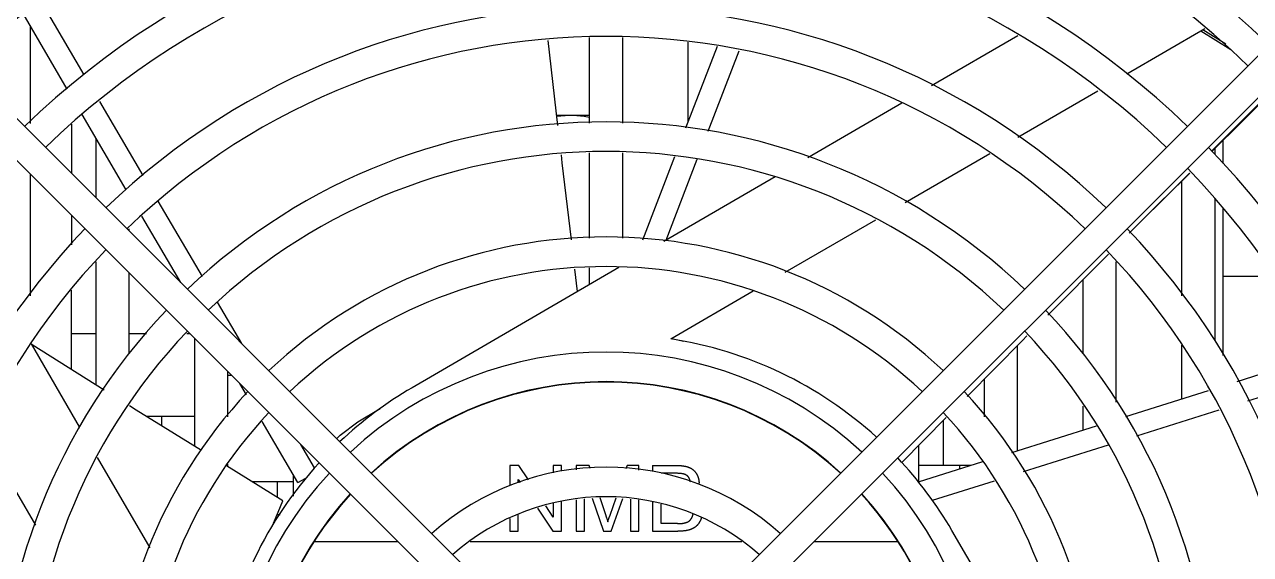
# Model space of a CAD drawing. Header units: millimetres. Extents: x -3 to 101, y -1 to 134.
# Drawn here: x 21.76 to 29.21, y 39.76 to 42.98 of the extents above; entities that cross this region are included whole.
import ezdxf

# ---------------------------------------------------------------- set-up
doc = ezdxf.new("R2010")
doc.units = ezdxf.units.MM

msp = doc.modelspace()

# ---------------------------------------------------------------- linework, layer by layer
for p, q in [((20.5102, 43.6071), (24.6465, 39.4708)), ((30.0698, 43.6071), (25.9335, 39.4708)), ((20.3829, 43.4798), (24.5193, 39.3435)), ((30.1971, 43.4798), (26.0607, 39.3435)), ((22.1181, 42.6768), (21.8549, 43.1261)), ((22.0148, 42.5896), (21.7459, 43.0483)), ((21.79, 42.9732), (21.79, 42.3796)), ((28.4553, 42.6815), (28.9308, 42.958)), ((28.9057, 42.9435), (29.0883, 42.8305)), ((28.9188, 42.9511), (29.0583, 42.8652)), ((24.998, 42.3681), (24.9386, 42.8849)), ((25.19, 42.3825), (25.19, 42.9029)), ((25.39, 42.9029), (25.39, 42.3825)), ((25.79, 42.3898), (25.79, 42.8742)), ((27.7929, 42.9134), (27.2688, 42.6086)), ((25.7761, 42.3536), (25.9673, 42.8502)), ((25.9103, 42.3327), (26.0988, 42.8216)), ((27.7927, 42.2963), (28.2799, 42.5796)), ((28.9699, 42.2116), (29.337, 42.5786)), ((28.9722, 42.2094), (29.3413, 42.5746)), ((22.477, 42.064), (22.2132, 42.5145)), ((27.0873, 42.5031), (26.5169, 42.1714)), ((22.374, 41.9766), (22.1059, 42.4341)), ((24.9909, 42.43), (25.19, 42.43)), ((22.04, 42.3761), (22.04, 42.0773)), ((22.19, 41.9273), (22.19, 42.2906)), ((29.04, 42.2765), (29.04, 42.1373)), ((25.19, 41.6821), (25.19, 42.2025)), ((25.39, 42.2025), (25.39, 41.6821)), ((27.109, 41.8988), (27.6241, 42.1983)), ((28.99, 42.227), (28.99, 42.1928)), ((25.5138, 41.6724), (25.7087, 42.1786)), ((25.6547, 41.6701), (25.8451, 42.1635)), ((21.79, 42.0727), (21.79, 41.3314)), ((26.3177, 42.0556), (25.6414, 41.6624)), ((28.5392, 41.7811), (28.8372, 42.0789)), ((28.5393, 41.7811), (28.8388, 42.0774)), ((28.79, 41.3314), (28.79, 42.0291)), ((22.8366, 41.45), (22.5683, 41.9081)), ((28.99, 41.9261), (28.99, 41.0608)), ((22.04, 41.8227), (22.04, 41.6426)), ((22.7044, 41.4129), (22.4678, 41.8165)), ((29.04, 41.8629), (29.04, 40.9692)), ((22.39, 41.7387), (22.39, 41.7273)), ((26.38, 41.4749), (26.9301, 41.7948)), ((28.4704, 41.7121), (28.5392, 41.7811)), ((22.19, 40.79), (22.19, 41.5387)), ((27.9758, 41.2153), (28.3438, 41.5849)), ((28.39, 41.5387), (28.39, 40.6853)), ((22.39, 41.4727), (22.39, 40.9786)), ((25.3687, 41.5038), (24.1116, 40.7729)), ((25.1172, 41.3576), (25.1009, 41.4951)), ((25.19, 41.3999), (25.19, 41.5021)), ((29.3491, 41.45), (29.04, 41.45)), ((22.04, 40.8838), (22.04, 41.3657)), ((28.19, 40.9786), (28.19, 41.4305)), ((23.0754, 41.0419), (22.9282, 41.2935)), ((25.6838, 41.0701), (26.1849, 41.3615)), ((22.19, 41.1), (22.04, 41.1)), ((22.4972, 41.1), (22.39, 41.1)), ((22.7627, 41.1), (22.7421, 41.1)), ((22.79, 40.4168), (22.79, 41.0727)), ((25.6883, 41.0727), (25.7634, 41.0564)), ((22.0901, 40.536), (21.7966, 41.0407)), ((22.2401, 40.7587), (21.8009, 41.0333)), ((27.79, 41.0285), (27.79, 40.3899)), ((28.79, 40.7056), (28.79, 41.0318)), ((29.126, 40.8116), (29.6301, 40.9707)), ((22.99, 40.8727), (22.99, 40.5968)), ((22.99, 40.85), (23.0127, 40.85)), ((29.191, 40.6926), (29.6952, 40.8516)), ((23.1043, 40.7306), (23.0647, 40.798)), ((27.59, 40.5968), (27.59, 40.826)), ((28.4494, 40.5981), (28.9516, 40.7566)), ((28.19, 40.5162), (28.19, 40.66)), ((28.5169, 40.4801), (29.0165, 40.6376)), ((22.4944, 40.6), (22.79, 40.6)), ((22.59, 40.5408), (22.59, 40.6)), ((23.4168, 40.1972), (23.2003, 40.5667)), ((27.0885, 40.3184), (27.3584, 40.5916)), ((27.34, 40.573), (27.34, 40.3)), ((21.4911, 40.5051), (21.821, 39.9377)), ((27.7568, 40.3795), (28.2707, 40.5417)), ((23.5179, 40.2854), (23.4342, 40.4285)), ((27.19, 40.4211), (27.19, 40.2005)), ((27.828, 40.2632), (28.3439, 40.4256)), ((22.5187, 39.7988), (22.199, 40.3486)), ((27.1897, 40.2005), (27.5804, 40.3238)), ((23.3247, 40.0854), (22.9832, 40.2971)), ((22.99, 40.3082), (22.99, 40.2929)), ((24.7053, 40.3), (24.7053, 40.1775)), ((24.7596, 40.3), (24.7053, 40.3)), ((24.8185, 40.2119), (24.7596, 40.3)), ((24.9697, 40.3), (24.9697, 40.2549)), ((25.0204, 40.3), (24.9697, 40.3)), ((25.0204, 40.265), (25.0204, 40.3)), ((25.1077, 40.3), (25.1077, 40.2731)), ((25.1874, 40.3), (25.1077, 40.3)), ((25.1937, 40.2811), (25.1874, 40.3)), ((25.4182, 40.3), (25.4109, 40.2788)), ((25.4895, 40.3), (25.4182, 40.3)), ((25.4895, 40.2715), (25.4895, 40.3)), ((25.5727, 40.3), (25.5727, 40.2638)), ((27.505, 40.3), (27.19, 40.3)), ((27.44, 40.2795), (27.44, 40.3)), ((23.39, 40.2), (23.1398, 40.2)), ((23.29, 40.2), (23.29, 40.1069)), ((23.39, 40.1141), (23.39, 40.243)), ((23.4168, 40.1972), (23.465, 40.2234)), ((24.756, 40.1941), (24.756, 40.2143)), ((24.756, 40.2143), (24.7674, 40.1974)), ((27.274, 40.0888), (27.6516, 40.2077)), ((25.1588, 39.9), (25.1588, 40.0971)), ((25.2059, 40.1017), (25.2744, 39.9)), ((25.2522, 40.1063), (25.2871, 40.0017)), ((25.3144, 39.9981), (25.3508, 40.104)), ((25.3222, 39.9), (25.3916, 40.1)), ((25.4384, 40.0954), (25.4384, 39.9)), ((24.8727, 40.0398), (24.9661, 39.9)), ((24.9697, 39.986), (24.9234, 40.0552)), ((24.9697, 40.0692), (24.9697, 39.986)), ((25.0204, 39.9), (25.0204, 40.0835)), ((25.1077, 40.0921), (25.1077, 39.9)), ((25.4895, 39.9), (25.4895, 40.0904)), ((25.5727, 40.0806), (25.5727, 39.9)), ((25.6256, 39.9472), (25.6256, 40.0646)), ((23.3085, 40), (23.2902, 40)), ((24.7053, 39.9786), (24.7053, 39.9)), ((24.756, 39.9), (24.756, 40.0044)), ((25.2871, 40.0017), (25.2914, 39.9883)), ((25.2914, 39.9883), (25.2969, 39.9712)), ((25.2969, 39.9712), (25.3012, 39.9576)), ((25.3059, 39.9724), (25.3098, 39.9844)), ((25.3098, 39.9844), (25.3144, 39.9981)), ((25.7252, 39.9472), (25.6256, 39.9472)), ((25.7252, 39.9472), (25.7308, 39.9472)), ((24.7053, 39.9), (24.756, 39.9)), ((24.9661, 39.9), (25.0204, 39.9)), ((25.1077, 39.9), (25.1588, 39.9)), ((25.2744, 39.9), (25.3222, 39.9)), ((25.4384, 39.9), (25.4895, 39.9)), ((25.5727, 39.9), (25.7271, 39.9)), ((28.0992, 38.6896), (27.3928, 39.9045)), ((23.515, 39.8375), (24.0253, 39.8375)), ((24.4641, 39.8375), (26.1159, 39.8375)), ((26.5547, 39.8375), (27.065, 39.8375))]:
    msp.add_line(p, q)
for points in [[(24.9915, 42.4246), (25.0146, 42.4276), (25.0694, 42.43)], [(25.0694, 42.43), (25.1133, 42.4284), (25.1571, 42.4238), (25.19, 42.4182)], [(25.0797, 41.6735), (25.0242, 42.1403), (25.0185, 42.1897)], [(27.485, 40.7197), (27.8213, 41.0601), (27.849, 41.088)], [(22.8307, 40.3916), (22.4345, 40.6372), (22.3924, 40.6635)], [(23.6538, 40.4635), (23.674, 40.4846), (23.7807, 40.5656), (23.9162, 40.6462)], [(25.5727, 40.3), (25.7255, 40.3), (25.7298, 40.2999), (25.734, 40.2998), (25.7381, 40.2996), (25.7421, 40.2994), (25.7459, 40.2991), (25.7497, 40.2988), (25.7533, 40.2984), (25.7568, 40.298), (25.7602, 40.2975), (25.7635, 40.297), (25.7667, 40.2965), (25.7698, 40.2959), (25.7728, 40.2952), (25.7757, 40.2945), (25.7786, 40.2938), (25.7813, 40.2931), (25.784, 40.2923), (25.7866, 40.2914), (25.7891, 40.2906), (25.7915, 40.2896), (25.7939, 40.2887), (25.7961, 40.2877)], [(25.7664, 40.247), (25.7648, 40.2475), (25.7631, 40.248), (25.7612, 40.2485), (25.7591, 40.2489), (25.757, 40.2494), (25.7546, 40.2498), (25.7521, 40.2502), (25.7494, 40.2506), (25.7465, 40.2509), (25.7433, 40.2513), (25.74, 40.2516), (25.7364, 40.2518), (25.7326, 40.2521), (25.7286, 40.2523), (25.7243, 40.2525), (25.7197, 40.2526), (25.7149, 40.2527), (25.7097, 40.2528), (25.6256, 40.2528)], [(25.7936, 40.2263), (25.7929, 40.2273), (25.7922, 40.2283), (25.7915, 40.2293), (25.7908, 40.2302), (25.7901, 40.2311), (25.7894, 40.232), (25.7886, 40.2329), (25.7878, 40.2337), (25.7871, 40.2346), (25.7862, 40.2354), (25.7854, 40.2361), (25.7846, 40.2369), (25.7837, 40.2376), (25.7829, 40.2384), (25.782, 40.2391), (25.7811, 40.2397), (25.7801, 40.2404), (25.7792, 40.241), (25.7782, 40.2416), (25.7772, 40.2422), (25.7762, 40.2428), (25.7752, 40.2434), (25.7741, 40.2439), (25.7731, 40.2444), (25.772, 40.2449), (25.7708, 40.2454), (25.7697, 40.2459), (25.7685, 40.2463), (25.7673, 40.2467), (25.7664, 40.247)], [(25.7961, 40.2877), (25.7977, 40.287), (25.7997, 40.2861), (25.8017, 40.2851), (25.8037, 40.2841), (25.8056, 40.283), (25.8074, 40.282), (25.8092, 40.2808), (25.811, 40.2797), (25.8128, 40.2785), (25.8145, 40.2774), (25.8161, 40.2761), (25.8178, 40.2749), (25.8194, 40.2736), (25.8209, 40.2723), (25.8225, 40.2709), (25.824, 40.2696), (25.8254, 40.2681), (25.8269, 40.2667), (25.8283, 40.2652), (25.829, 40.2645), (25.8296, 40.2637), (25.831, 40.2622), (25.8323, 40.2606), (25.8336, 40.259), (25.8348, 40.2573), (25.836, 40.2556), (25.8372, 40.2539), (25.8384, 40.2522), (25.8395, 40.2504)], [(25.8395, 40.2504), (25.84, 40.2495), (25.8412, 40.2475), (25.8424, 40.2455), (25.8435, 40.2434), (25.8445, 40.2414), (25.8455, 40.2394), (25.8464, 40.2374), (25.8473, 40.2354), (25.8482, 40.2334), (25.849, 40.2314), (25.8497, 40.2294), (25.8504, 40.2275), (25.851, 40.2255), (25.8516, 40.2235), (25.8522, 40.2215), (25.8527, 40.2195), (25.8532, 40.2176), (25.8536, 40.2156), (25.8539, 40.2136), (25.8543, 40.2116), (25.8546, 40.2097), (25.8548, 40.2077), (25.855, 40.2057), (25.8552, 40.2037), (25.8553, 40.2017), (25.8553, 40.1997), (25.8553, 40.1977)], [(25.8027, 40.2002), (25.8026, 40.2011), (25.8024, 40.2023), (25.8022, 40.2035), (25.802, 40.2047), (25.8018, 40.2059), (25.8015, 40.2071), (25.8013, 40.2082), (25.801, 40.2094), (25.8007, 40.2105), (25.8003, 40.2116), (25.8, 40.2128), (25.7996, 40.2139), (25.7992, 40.2149), (25.7988, 40.216), (25.7984, 40.2171), (25.7979, 40.2182), (25.7974, 40.2192), (25.7969, 40.2203), (25.7964, 40.2213), (25.7959, 40.2223), (25.7954, 40.2233), (25.7948, 40.2243), (25.7942, 40.2253), (25.7936, 40.2263)], [(25.8553, 40.1977), (25.8553, 40.1968), (25.8553, 40.1958), (25.8553, 40.1949), (25.8553, 40.1939), (25.8552, 40.193), (25.8552, 40.192), (25.8551, 40.1911), (25.855, 40.1901), (25.855, 40.1892), (25.8549, 40.1882), (25.8548, 40.1873), (25.8547, 40.1864), (25.8545, 40.1854)], [(23.2696, 39.9488), (23.2966, 40.0162), (23.3247, 40.0854)], [(25.3012, 39.9576), (25.3026, 39.9621), (25.3041, 39.9671), (25.3059, 39.9724)], [(25.7308, 39.9472), (25.7347, 39.9473), (25.7383, 39.9473), (25.7415, 39.9474), (25.7445, 39.9475), (25.7471, 39.9477), (25.7496, 39.9478), (25.7518, 39.948), (25.7538, 39.9481), (25.7556, 39.9483), (25.7572, 39.9485), (25.7587, 39.9487), (25.76, 39.9489), (25.7612, 39.9491)], [(25.7612, 39.9491), (25.7621, 39.9492), (25.7639, 39.9496), (25.7657, 39.95), (25.7674, 39.9504), (25.7691, 39.9508), (25.7707, 39.9512), (25.7724, 39.9517), (25.7739, 39.9521), (25.7754, 39.9526), (25.7769, 39.9531), (25.7784, 39.9536), (25.7798, 39.9541), (25.7811, 39.9546), (25.7825, 39.9552), (25.7837, 39.9557), (25.785, 39.9563), (25.7862, 39.9569), (25.7874, 39.9575), (25.7886, 39.9581), (25.7897, 39.9587), (25.7908, 39.9593), (25.7918, 39.9599)], [(25.7918, 39.9599), (25.7927, 39.9605), (25.7936, 39.9611), (25.7945, 39.9617), (25.7954, 39.9624), (25.7963, 39.963), (25.7971, 39.9637), (25.7979, 39.9644), (25.7988, 39.9651), (25.7996, 39.9659), (25.8004, 39.9666), (25.8012, 39.9674), (25.802, 39.9682), (25.8027, 39.9691), (25.8035, 39.9699), (25.8043, 39.9708), (25.805, 39.9718), (25.8058, 39.9727), (25.8065, 39.9737), (25.8072, 39.9747), (25.8079, 39.9757), (25.8086, 39.9768), (25.8094, 39.9779), (25.81, 39.979), (25.8107, 39.9802), (25.8114, 39.9814), (25.8119, 39.9822)], [(25.8119, 39.9822), (25.8124, 39.9832), (25.8129, 39.9842), (25.8134, 39.9852), (25.8138, 39.9862), (25.8143, 39.9872), (25.8147, 39.9883), (25.8152, 39.9893), (25.8154, 39.9898), (25.8156, 39.9903), (25.8159, 39.9914), (25.8163, 39.9925), (25.8166, 39.9936), (25.817, 39.9947), (25.8173, 39.9958), (25.8176, 39.9969), (25.8179, 39.998), (25.8181, 39.9991), (25.8184, 40.0003), (25.8186, 40.0014), (25.8188, 40.0026), (25.819, 40.0038), (25.8192, 40.005), (25.8193, 40.0058)], [(25.8629, 39.9639), (25.8624, 39.963), (25.8614, 39.961), (25.8604, 39.959), (25.8593, 39.9571), (25.8582, 39.9552), (25.8571, 39.9534), (25.856, 39.9516), (25.8549, 39.9498), (25.8537, 39.9481), (25.8526, 39.9465), (25.8514, 39.9449), (25.8502, 39.9433), (25.849, 39.9418), (25.8478, 39.9403), (25.8466, 39.9388), (25.8453, 39.9374), (25.8441, 39.9361), (25.8428, 39.9347), (25.8415, 39.9335), (25.8402, 39.9322), (25.8389, 39.931), (25.8376, 39.9298), (25.8362, 39.9287), (25.8348, 39.9276), (25.8335, 39.9265)], [(25.8697, 39.9812), (25.8693, 39.98), (25.8689, 39.9787), (25.8685, 39.9775), (25.868, 39.9762), (25.8676, 39.975), (25.8671, 39.9737), (25.8666, 39.9725), (25.8662, 39.9713), (25.8656, 39.97), (25.8651, 39.9688), (25.8646, 39.9676), (25.864, 39.9664), (25.8635, 39.9651), (25.8629, 39.9639)], [(25.7896, 39.9066), (25.7868, 39.9059), (25.7839, 39.9052), (25.7809, 39.9046), (25.7778, 39.9041), (25.7746, 39.9035), (25.7713, 39.903), (25.7679, 39.9025), (25.7644, 39.9021), (25.7607, 39.9017), (25.7569, 39.9013), (25.7531, 39.901), (25.7491, 39.9007), (25.7449, 39.9005), (25.7407, 39.9003), (25.7363, 39.9002), (25.7318, 39.9001), (25.7271, 39.9)], [(25.8335, 39.9265), (25.8319, 39.9254), (25.8304, 39.9243), (25.8287, 39.9232), (25.8271, 39.9221), (25.8254, 39.9211), (25.8237, 39.92), (25.8219, 39.919), (25.8201, 39.918), (25.8182, 39.9171), (25.8163, 39.9161), (25.8144, 39.9152), (25.8124, 39.9143), (25.8104, 39.9135), (25.8084, 39.9126), (25.8063, 39.9118), (25.8042, 39.911), (25.802, 39.9102), (25.7998, 39.9095), (25.7976, 39.9088), (25.7953, 39.9081), (25.7929, 39.9074), (25.7906, 39.9068), (25.7896, 39.9066)]]:
    msp.add_lwpolyline(points)
for centre, radius, start, end in [((25.29, 38.7), 5.79, 45.8941, 134.1059), ((25.29, 38.7), 5.61, 45.92272, 134.07728), ((25.29, 38.7), 5.09, 46.01675, 133.98325), ((25.29, 38.7), 4.91, 46.05112, 133.94888), ((25.29, 38.7), 4.39, 46.17563, 133.82437), ((25.29, 38.7), 4.21, 46.22589, 133.77411), ((25.29, 38.7), 3.69, 46.39674, 133.60326), ((25.29, 38.7), 3.51, 46.46852, 133.53148), ((25.29, 38.7), 5.09, 316.01218, 43.98782), ((25.29, 38.7), 4.91, 316.05112, 43.94888), ((25.29, 38.7), 4.39, 136.17563, 223.82437), ((25.29, 38.7), 4.39, 316.17563, 43.82437), ((25.29, 38.7), 2.99, 46.73173, 133.26827), ((25.29, 38.7), 4.21, 136.22589, 223.77411), ((25.29, 38.7), 4.21, 316.22589, 43.77411), ((25.29, 38.7), 2.81, 46.84266, 133.15734), ((25.29, 38.7), 3.69, 136.40274, 223.59726), ((25.29, 38.7), 3.69, 316.40274, 43.59726), ((25.29, 38.7), 3.51, 136.47452, 223.52548), ((25.318, 38.6981), 2.4, 47.67016, 81.23339), ((25.29, 38.7), 3.51, 316.47452, 43.52548), ((25.29, 38.7), 2.29, 47.26035, 132.73965), ((25.318, 38.6981), 2.4, 120.17583, 133.29091), ((25.29, 38.7), 2.11, 47.447, 132.553), ((25.29, 38.6981), 2.1092, 47.48248, 132.51752), ((25.29, 38.7), 2.99, 136.73173, 223.26827), ((25.29, 38.7), 2.99, 316.73173, 43.26827), ((25.29, 38.7), 2.81, 136.84266, 223.15734), ((25.29, 38.7), 2.81, 316.84266, 43.15734), ((25.318, 38.6981), 2.4, 30.17583, 43.35511), ((25.318, 38.6981), 2.4, 137.60532, 171.23339), ((25.29, 38.7), 2.29, 137.25224, 222.74776), ((25.29, 38.7), 1.59, 48.25074, 131.74926), ((25.29, 38.7), 2.29, 317.25224, 42.74776), ((25.29, 38.7), 2.11, 137.447, 222.553), ((25.29, 38.6981), 2.1092, 137.4094, 209.86062), ((25.29, 38.7), 1.41, 48.68078, 131.31922), ((25.29, 38.6981), 2.1092, 339.86582, 42.5906), ((25.29, 38.7), 2.11, 317.447, 42.553)]:
    msp.add_arc(centre, radius, start, end)

doc.saveas('drawing.dxf')
